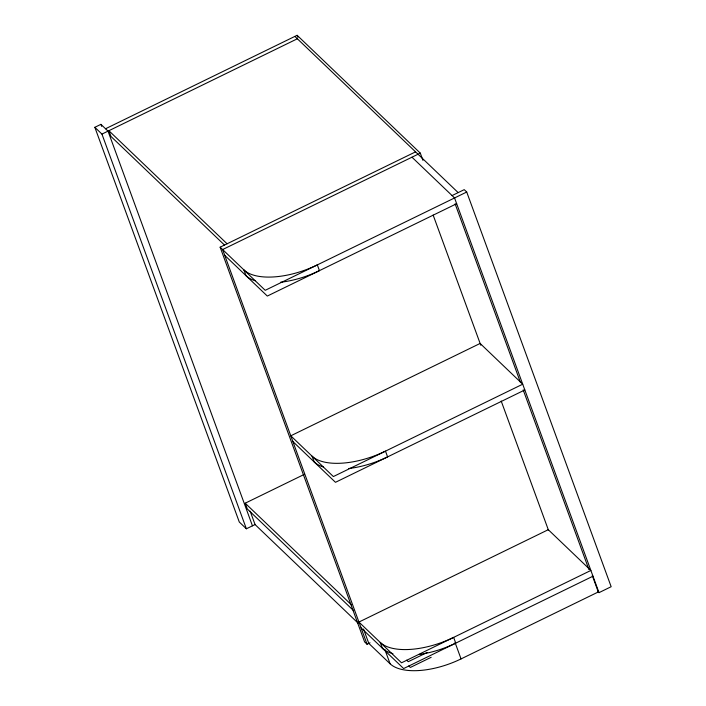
<?xml version="1.0" encoding="UTF-8"?>
<svg xmlns="http://www.w3.org/2000/svg" width="706" height="706" viewBox="0 0 706 706"><rect width="100%" height="100%" fill="white"/><g stroke="black" fill="none" stroke-linecap="round" stroke-linejoin="round"><path stroke-width="1.06" d="M255.431 524.381L246.376 528.794L239.281 522.008L94.842 127.309L100.923 124.344L108.018 131.131L252.457 525.829M105.538 128.757L297.138 35.3L420.308 153.131L422.956 160.368M94.842 127.309L101.938 134.096L297.367 38.777M370.023 642.813L367.058 644.251L364.578 641.878L220.14 247.179L415.56 151.861M420.308 153.131L222.619 249.562L367.058 644.251M452.078 195.571L464.239 189.64L466.719 192.023L611.158 586.712L598.997 592.652L597.761 591.46M466.719 192.023L265.218 290.307L220.14 247.179M456.667 203.707L267.318 296.061L224.729 255.316M353.609 610.655L247.303 508.964L245.203 503.202L304.41 474.326M524.823 389.959L335.474 482.313L292.884 441.559M427.095 652.503L408.253 661.69L406.682 660.189M592.978 576.202L403.638 668.556L361.04 627.81M431.181 657.295L410.362 667.444L408.792 665.943M363.528 629.02L368.797 643.404L390.091 663.781A57.151 26.21 -20.1 0 0 461.053 658.91L598.291 591.972L592.272 575.522M294.879 36.403L458.159 192.606M411.969 157.2L454.558 197.954L598.997 592.652M227.085 243.791L108.883 130.707L110.992 136.47L224.429 244.991M245.203 503.202L351.5 604.901M358.189 623.221L255.06 524.558L250.171 511.197M455.105 203.84L520.516 382.59M523.164 389.827L588.954 569.61M433.14 215.065L480.786 345.252M501.198 401.043L548.465 530.197M297.138 35.3L297.897 37.365M455.035 642.46L461.053 658.91M384.823 649.388L390.091 663.781M100.923 124.344L101.673 126.409M101.938 134.096L246.376 528.794M418.914 654.506A59.119 27.119 -20.1 0 0 455.749 643.14L453.64 637.386A59.119 27.119 -20.1 0 1 380.234 642.425L382.334 648.187A59.119 27.119 -20.1 0 0 392.933 653.668M348.64 468.519A59.119 27.119 -20.1 0 0 387.594 456.888L385.485 451.134A59.119 27.119 -20.1 0 1 312.078 456.182L314.179 461.936A59.119 27.119 -20.1 0 0 323.313 466.993M280.485 282.268A59.119 27.119 -20.1 0 0 319.439 270.645L317.329 264.891A59.119 27.119 -20.1 0 1 243.914 269.93L246.023 275.693A59.119 27.119 -20.1 0 0 255.157 280.741M480.124 343.451L290.775 435.805L333.373 476.559L522.722 384.196L480.124 343.451M548.28 529.694L358.93 622.057L401.529 662.802L590.878 570.448L548.28 529.694"/></g></svg>
